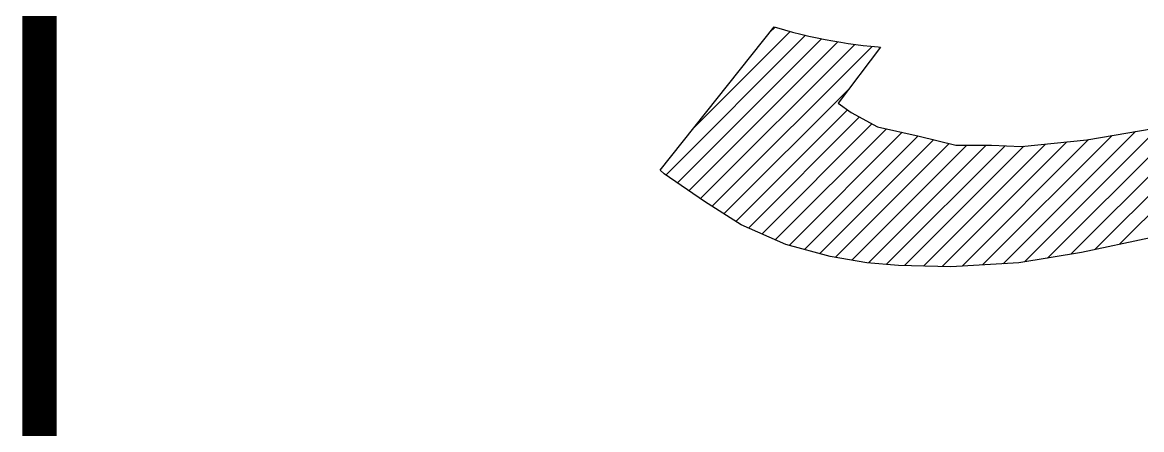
# Model space of a CAD drawing. Extents: x 16825 to 205982, y -10874 to 68273.
# Drawn here: x 177510 to 178082, y 28022 to 28230 of the extents above; entities that cross this region are included whole.
import ezdxf

# ---------------------------------------------------------------- set-up
doc = ezdxf.new("R2010")
doc.units = 0
doc.header["$LTSCALE"] = 5
doc.header["$MEASUREMENT"] = 0
doc.layers.add('TK', color=3, linetype='CONTINUOUS')

msp = doc.modelspace()

# ---------------------------------------------------------------- linework, layer by layer
at = {"layer": 'TK'}
for p, q in [((177836.346, 28154.482), (177894.671, 28227.64)), ((177892.464, 28224.872), (177895.097, 28227.505)), ((177894.671, 28227.64), (177895.778, 28227.29)), ((177895.778, 28227.29), (177899.892, 28226.09)), ((177899.892, 28226.09), (177904.059, 28224.961)), ((177839.257, 28151.866), (177910.72, 28223.329)), ((177845.161, 28147.87), (177918.858, 28221.567)), ((177853.54, 28176.048), (177902.795, 28225.304)), ((177904.059, 28224.961), (177908.25, 28223.907)), ((177908.25, 28223.907), (177912.438, 28222.927)), ((177912.438, 28222.927), (177916.593, 28222.024)), ((177916.593, 28222.024), (177920.689, 28221.198)), ((177920.689, 28221.198), (177924.703, 28220.45)), ((177924.703, 28220.45), (177928.645, 28219.777)), ((177851.065, 28143.875), (177927.212, 28220.022)), ((177856.969, 28139.879), (177935.809, 28218.719)), ((177862.952, 28135.963), (177944.687, 28217.698)), ((177949.092, 28217.308), (177927.366, 28188.581)), ((177928.645, 28219.777), (177932.53, 28219.175)), ((177932.53, 28219.175), (177936.374, 28218.641)), ((177936.374, 28218.641), (177940.194, 28218.171)), ((177940.194, 28218.171), (177944.005, 28217.761)), ((177944.005, 28217.761), (177947.823, 28217.407)), ((177947.823, 28217.407), (177949.092, 28217.308)), ((177868.98, 28132.091), (177933.251, 28196.363)), ((178071.168, 28116.49), (178151.459, 28196.781)), ((177927.366, 28188.581), (177934.059, 28183.901)), ((178058.576, 28113.798), (178134.841, 28190.063)), ((177875.008, 28128.22), (177932.076, 28185.288)), ((177881.483, 28124.795), (177938.273, 28181.585)), ((177934.059, 28183.901), (177947.444, 28176.546)), ((178046.318, 28111.439), (178119.45, 28184.571)), ((177888.354, 28121.767), (177944.662, 28178.075)), ((177895.225, 28118.739), (177952.03, 28175.544)), ((177947.444, 28176.546), (177968.86, 28171.866)), ((178022.563, 28107.484), (178091.335, 28176.255)), ((178034.44, 28109.461), (178104.059, 28179.08)), ((178054.526, 28169.86), (178100.705, 28177.883)), ((177902.306, 28115.919), (177960.155, 28173.768)), ((177910.135, 28113.849), (177968.279, 28171.993)), ((177917.964, 28111.779), (177976.214, 28170.029)), ((177968.86, 28171.866), (177987.6, 28167.186)), ((177980.595, 28105.113), (178044.322, 28168.841)), ((177990.721, 28105.34), (178055.392, 28170.011)), ((178001.226, 28105.945), (178067.373, 28172.092)), ((178011.73, 28106.55), (178079.354, 28174.174)), ((178021.063, 28166.517), (178054.526, 28169.86)), ((177925.971, 28109.887), (177984.135, 28168.051)), ((177934.372, 28108.388), (177993.17, 28167.186)), ((177942.833, 28106.949), (178003.069, 28167.186)), ((177951.972, 28106.189), (178012.665, 28166.882)), ((177961.278, 28105.596), (178022.326, 28166.643)), ((177970.937, 28105.355), (178033.324, 28167.742)), ((177987.6, 28167.186), (178005.67, 28167.186)), ((178005.67, 28167.186), (178021.063, 28166.517)), ((177838.354, 28152.476), (177836.346, 28154.482)), ((177859.101, 28138.436), (177838.354, 28152.476)), ((177877.841, 28126.401), (177859.101, 28138.436)), ((177900.596, 28116.372), (177877.841, 28126.401)), ((178087.001, 28119.875), (178051.849, 28112.36)), ((177923.351, 28110.354), (177900.596, 28116.372)), ((178051.849, 28112.36), (178019.724, 28107.011)), ((177942.09, 28107.011), (177923.351, 28110.354)), ((177958.152, 28105.674), (177942.09, 28107.011)), ((177984.923, 28105.005), (177958.152, 28105.674)), ((178019.724, 28107.011), (177984.923, 28105.005))]:
    msp.add_line(p, q, dxfattribs=at)
at = {"layer": 'TK', "const_width": 17.5}
msp.add_lwpolyline([(177519.065, 27007.715), (183819.065, 27007.715), (183819.065, 29212.715), (177519.065, 29212.715)], close=True, dxfattribs=at)

doc.saveas('drawing.dxf')
